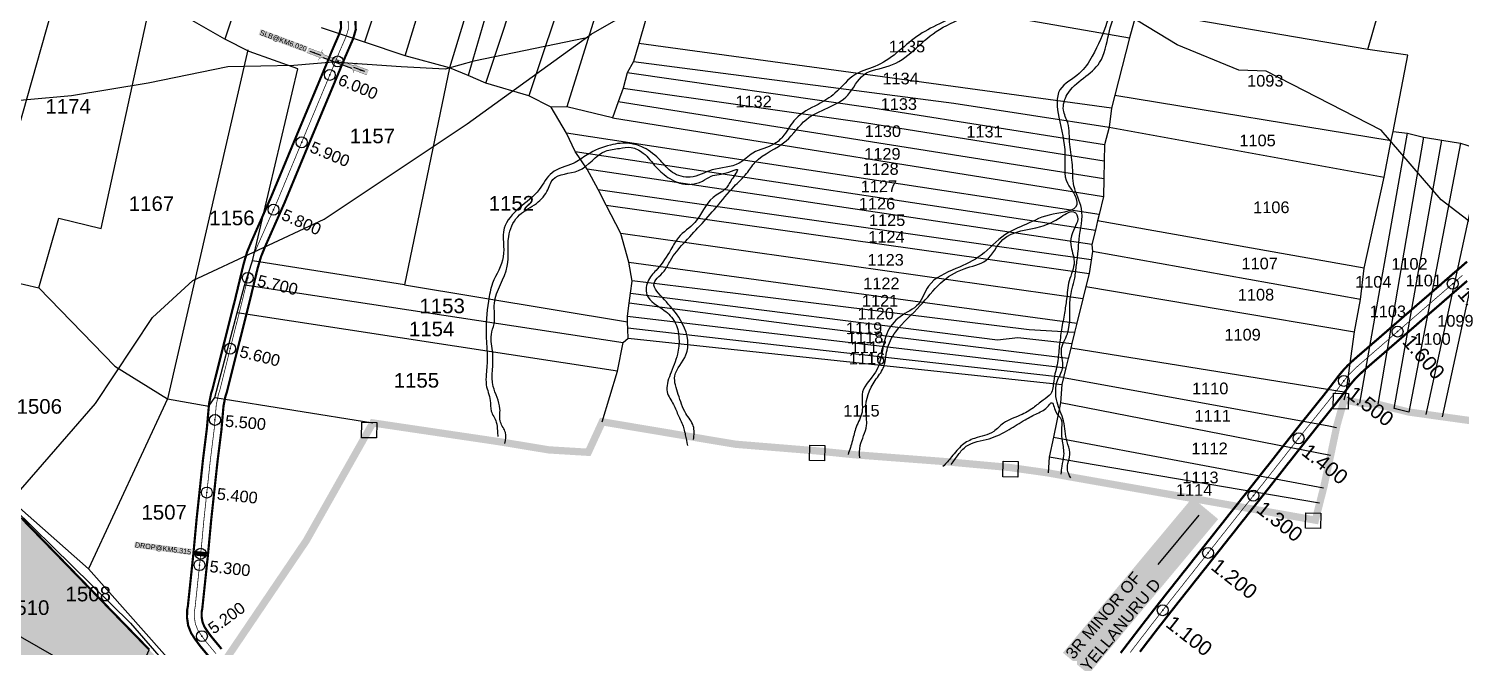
# Model space of a CAD drawing. Header units: inches. Extents: x 182366 to 215308, y 1619047 to 1632624.
# Drawn here: x 187374 to 189335, y 1623660 to 1624507 of the extents above; entities that cross this region are included whole.
import ezdxf
from ezdxf.enums import TextEntityAlignment as Align

# ---------------------------------------------------------------- set-up
doc = ezdxf.new("R2010")
doc.units = ezdxf.units.IN
doc.header["$MEASUREMENT"] = 0
doc.header["$PDMODE"] = 32
doc.header["$PDSIZE"] = 15
doc.linetypes.add('ACAD_ISO02W100', pattern=[15, 12, -3])
doc.linetypes.add('HIDDEN2', pattern=[0.1875, 0.125, -0.0625])
for name, color, linetype in [('CANAL1', 7, 'Continuous'), ('CHANAGE', 1, 'Continuous'), ('CS', 134, 'Continuous'), ('CSMark', 72, 'Continuous'), ('PAPER SIZE', 5, 'Continuous'), ('PLOT NO', 7, 'Continuous'), ('PLOTS', 7, 'Continuous'), ('PLOTS NO', 7, 'Continuous'), ('POINT', 2, 'Continuous'), ('ROAD', 1, 'Continuous'), ('STREAM', 4, 'Continuous'), ('STRUCTURE', 5, 'Continuous'), ('VILLAGE BOUNDARY', 5, 'Continuous'), ('VILLAGE BOUNDRY STONES', 1, 'Continuous'), ('WUA2', 3, 'Continuous')]:
    doc.layers.add(name, color=color, linetype=linetype)
doc.styles.add('FONT1', font='Arial')
doc.styles.get("Standard").update_dxf_attribs({"font": 'arial.ttf'})
doc.dimstyles.get("Standard").update_dxf_attribs({"dimtxt": 0.18, "dimasz": 0.18, "dimexe": 0.18, "dimexo": 0.0625, "dimgap": 0.09, "dimtad": 0, "dimtih": 1, "dimtoh": 1, "dimdec": 4, "dimzin": 0, "dimdsep": 46, "dimtxsty": 'Standard', "dimcen": 0.09, "dimadec": 0, "dimazin": 0, "dimtfac": 1, "dimtdec": 4, "dimtofl": 0, "dimtmove": 0, "dimatfit": 3, "dimfxl": 1, "dimtolj": 1, "dimtzin": 0, "dimarcsym": 0})

# ---------------------------------------------------------------- blocks, each defined once
blk = doc.blocks.new('DROP')
h = blk.add_hatch()
h.set_pattern_fill('ANSI31', color=1, scale=10, angle=45)
h.set_pattern_definition([(90, (-324.4107, -25.7687), (-1.25, 0), [])])
h.paths.add_polyline_path([(-9.9, -4.3), (-13.8, 4.1), (13.8, 4.1), (10.2, -4.3)])
at = {"layer": 'STRUCTURE', "color": 5, "const_width": 0.49}
blk.add_lwpolyline([(-9.9, -4.3), (-13.8, 4.1), (13.8, 4.1), (10.2, -4.3), (-9.9, -4.3)], dxfattribs=at)
at = {"layer": 'STRUCTURE', "color": 5}
blk.add_circle((0, 0), 1.33, dxfattribs=at)
blk = doc.blocks.new('SLB')
at = {"layer": 'STRUCTURE'}
h = blk.add_hatch(dxfattribs=at)
h.set_pattern_fill('DOTS', color=6, scale=20, angle=320.3722, style=0)
h.set_pattern_definition([(320.372247934, (-159.4327, -72.9564), (1.2786241598, 0.5641323054), [0, -1.25])])
h.paths.add_polyline_path([(769699.5, 1706871.1), (769699.5, 1706861.1), (769729.1, 1706861.1), (769732.1, 1706863.1), (769792.1, 1706863.1), (769795.1, 1706861.1), (769824.7, 1706861.1), (769824.7, 1706871.1), (769795.1, 1706871.1), (769792.1, 1706869.1), (769732.1, 1706869.1), (769729.1, 1706871.1)])
at = {"layer": 'STRUCTURE', "color": 6, "linetype": 'ACAD_ISO02W100', "ltscale": 0.5, "const_width": 0.5}
for points in [[(769699.5, 1706871.1), (769729.1, 1706871.1)], [(769795.1, 1706871.1), (769824.7, 1706871.1)], [(769699.5, 1706861.1), (769729.1, 1706861.1)], [(769795.1, 1706861.1), (769824.7, 1706861.1)]]:
    blk.add_lwpolyline(points, dxfattribs=at)
at = {"layer": 'STRUCTURE', "color": 6, "const_width": 0.628}
for points in [[(769726.1, 1706877.1), (769726.1, 1706873.1), (769732.1, 1706869.1), (769792.1, 1706869.1), (769798.1, 1706873.1), (769798.1, 1706877.1)], [(769726.1, 1706855.1), (769726.1, 1706859.1), (769732.1, 1706863.1), (769792.1, 1706863.1), (769798.1, 1706859.1), (769798.1, 1706855.1)]]:
    blk.add_lwpolyline(points, dxfattribs=at)
at = {"layer": 'STRUCTURE', "color": 6}
blk.add_lwpolyline([(769732.1, 1706863.1), (769792.1, 1706863.1)], dxfattribs=at)
blk.add_lwpolyline([(769732.1, 1706863.1), (769792.1, 1706863.1)], dxfattribs=at)
at = {"layer": 'STRUCTURE', "color": 0}
blk.add_circle((769762.1, 1706866.1), 1.24, dxfattribs=at)
for points in [[(769703.8, 1706866), (769726.7, 1706866)], [(769818.6, 1706865.8), (769795.7, 1706865.8)]]:
    blk.add_leader(points, dimstyle='Standard', override={"dimasz": 10, "dimgap": 0.09, "dimtad": 0}, dxfattribs=at)

msp = doc.modelspace()

# ---------------------------------------------------------------- hatches: boundary and pattern name
at = {"layer": 'PLOTS NO', "true_color": 0xc7c8ca}
h = msp.add_hatch(color=9, dxfattribs=at)
h.dxf.hatch_style = 1
h.paths.add_polyline_path([(186490.5, 1624026.9), (186432.6, 1623801.4), (186263.1, 1623846.7), (186268.7, 1623921.7), (186237.1, 1624092.5), (186241.5, 1624136.3), (186246.3, 1624173.8), (186213.2, 1624178.6), (186090.9, 1624233.8), (186083.5, 1624202.6), (186143.8, 1624099.8), (186182, 1623817.1), (186063.6, 1623820.8), (186058, 1623910.2), (186015.9, 1623909.1), (185995.5, 1624053.2), (186006.3, 1624127.2), (186047.9, 1624117.4), (186037.2, 1624248.8), (186060.9, 1624254.9), (185968.1, 1624441.9), (185937.2, 1624522.5), (185833.6, 1624792.3), (186036.9, 1624780.2), (186064.6, 1624773.4), (186077.3, 1624720.9), (186098.4, 1624610.7), (186093.3, 1624565.4), (186122, 1624506.9), (186149.8, 1624442.6), (186282.3, 1624423.5), (186279.1, 1624405.7), (186279.5, 1624401.5), (186281.4, 1624381.8), (186282.7, 1624368.7), (186272, 1624334.1), (186269.7, 1624326.6), (186264.2, 1624308.8), (186259, 1624300.5), (186256.4, 1624277.3), (186248.8, 1624244.3), (186248.1, 1624237), (186245.3, 1624208.9), (186246.3, 1624173.8), (186241.5, 1624136.3), (186490.5, 1624026.9), (186499.1, 1624050.3), (186506.2, 1624081.6), (186511.4, 1624104.3), (186518, 1624121.9), (186523.5, 1624136.3), (186528.5, 1624142.8), (186532.1, 1624151.7), (186539, 1624168.9), (186559.7, 1624242.3), (186568.5, 1624282.5), (186579.7, 1624302.9), (186701.3, 1624261.1), (186809.2, 1624220.7), (186810.2, 1624184.3), (186811.4, 1624185.1), (186828.1, 1624168), (186848.9, 1624146.7), (186871.7, 1624135.1), (186887.6, 1624128.3), (186907.3, 1624117.4), (186919.8, 1624110.4), (186946.7, 1624095.4), (187012, 1624059.1), (187038.5, 1624044.4), (187247.8, 1623907.8), (187276.9, 1623891.8), (187365.4, 1623835.4), (187539.1, 1623656.5), (187581.2, 1623611.9), (187610.1, 1623593.2), (187746.1, 1623467.9), (187676.6, 1623351.7), (187620.2, 1623251.8), (187502.1, 1623385.6), (187460.6, 1623423.7), (187459.3, 1623424.2), (187458.9, 1623422.9), (187431.7, 1623369.8), (187406, 1623389.5), (187374.1, 1623414.8), (187227.5, 1623531.1), (187106.5, 1623609.7), (186979.8, 1623688.9), (186899.3, 1623739.8), (186774.4, 1623809.9), (186765, 1623813.4), (186790.1, 1623898.1), (186780.6, 1623909.4), (186747.3, 1623921.3)])

# ---------------------------------------------------------------- linework, layer by layer
at = {"layer": 'CANAL1', "color": 200, "const_width": 3}
for points in [[(187622.8, 1623644.6), (187608.7, 1623661.5), (187602.6, 1623669.8), (187596.5, 1623679), (187592.4, 1623689.3), (187590.8, 1623700.2), (187590.9, 1623710.5), (187591.9, 1623715.8), (187599.6, 1623789.1), (187603.9, 1623835.6), (187612.6, 1623916.6), (187617.9, 1623959), (187620.9, 1623993.1), (187623.9, 1624008.1), (187626, 1624014.5), (187641.9, 1624078.1), (187657, 1624138), (187668.1, 1624184.3), (187673, 1624201.1), (187678.7, 1624215), (187705.7, 1624276.1), (187737.4, 1624352.6), (187785.5, 1624467.7), (187788.5, 1624475.2), (187799.2, 1624499.9), (187801.6, 1624508), (187800.4, 1624536.1)], [(187638.1, 1623657.4), (187624.4, 1623673.9), (187619, 1623681.2), (187614.4, 1623688.2), (187611.9, 1623694.5), (187610.8, 1623701.5), (187610.9, 1623708.6), (187611.7, 1623713), (187619.5, 1623787.1), (187623.8, 1623833.6), (187632.5, 1623914.3), (187637.8, 1623956.9), (187640.7, 1623990.2), (187643.2, 1624002.9), (187645.2, 1624008.9), (187661.3, 1624073.2), (187676.4, 1624133.2), (187687.5, 1624179.2), (187692, 1624194.5), (187697.1, 1624207.2), (187724.1, 1624268.2), (187755.8, 1624344.9), (187803.9, 1624460.1), (187806.9, 1624467.4), (187818.1, 1624493.1), (187821.7, 1624505.6), (187820.4, 1624537.3)]]:
    msp.add_lwpolyline(points, dxfattribs=at)
at = {"layer": 'CANAL1', "color": 1, "linetype": 'HIDDEN2', "ltscale": 30, "const_width": 1}
for points in [[(187630.4, 1623651), (187616.6, 1623667.7), (187610.8, 1623675.5), (187605.4, 1623683.6), (187602.2, 1623691.9), (187600.8, 1623700.8), (187600.9, 1623709.5), (187601.8, 1623714.4), (187609.6, 1623788.1), (187613.9, 1623834.6), (187622.6, 1623915.5), (187627.9, 1623957.9), (187630.8, 1623991.6), (187633.6, 1624005.5), (187635.6, 1624011.7), (187651.6, 1624075.6), (187666.7, 1624135.6), (187677.8, 1624181.7), (187682.5, 1624197.8), (187687.9, 1624211.1), (187714.9, 1624272.1), (187746.6, 1624348.7), (187794.7, 1624463.9), (187797.7, 1624471.3), (187808.6, 1624496.5), (187811.7, 1624506.8), (187810.4, 1624536.7)], [(188881.7, 1623652.8), (188886.9, 1623659.7), (188892.2, 1623666.6), (188897.4, 1623673.4), (188902.7, 1623680.2), (188907.9, 1623687.1), (188913.2, 1623693.9), (188918.5, 1623700.7), (188923.8, 1623707.5), (188929.1, 1623714.3), (188933.6, 1623720.1), (188939.8, 1623727.9), (188945.1, 1623734.7), (188950.5, 1623741.4), (188955.8, 1623748.2), (188961.2, 1623755), (188966.5, 1623761.7), (188971.9, 1623768.5), (188977.2, 1623775.3), (188980.2, 1623778.9), (188988, 1623788.8), (188993.3, 1623795.6), (188998.7, 1623802.3), (189004, 1623809.1), (189009.4, 1623815.9), (189014.7, 1623822.6), (189020.1, 1623829.4), (189026.7, 1623837.8), (189030.8, 1623842.9), (189036.1, 1623849.7), (189041.5, 1623856.5), (189046.8, 1623863.2), (189052.2, 1623870), (189057.5, 1623876.8), (189062.9, 1623883.5), (189068.2, 1623890.3), (189073.2, 1623896.6), (189078.9, 1623903.9), (189084.2, 1623910.6), (189089.6, 1623917.4), (189094.9, 1623924.2), (189100.2, 1623931), (189105.6, 1623937.8), (189110.9, 1623944.6), (189116.3, 1623951.3), (189121.6, 1623958.1), (189127, 1623964.8), (189132.4, 1623971.6), (189135.2, 1623975), (189143.2, 1623985), (189148.6, 1623991.7), (189154, 1623998.5), (189159.3, 1624005.2), (189166.2, 1624014.2), (189169.8, 1624019), (189175, 1624025.9), (189181.7, 1624033.9), (189186.5, 1624038.8), (189192.8, 1624044.7), (189199.9, 1624050.9), (189205.8, 1624056), (189212.3, 1624061.7), (189218.8, 1624067.3), (189225.3, 1624073), (189231.8, 1624078.6), (189238.4, 1624084.3), (189244.9, 1624089.9), (189251.4, 1624095.6), (189256.6, 1624100.1), (189264.4, 1624106.9), (189271, 1624112.6), (189277.5, 1624118.2), (189284, 1624123.9), (189290.5, 1624129.5), (189297, 1624135.2), (189303.5, 1624140.8), (189313.2, 1624149.2), (189316.6, 1624152.1), (189323.1, 1624157.8), (189329.6, 1624163.4), (189336.1, 1624169.1)]]:
    msp.add_lwpolyline(points, dxfattribs=at)
at = {"layer": 'CANAL1', "color": 6, "linetype": 'ByBlock', "ltscale": 2, "const_width": 3}
for points in [[(188868.5, 1623652), (188873.7, 1623658.9), (188879, 1623665.8), (188884.2, 1623672.6), (188889.5, 1623679.5), (188894.7, 1623686.3), (188900, 1623693.2), (188905.3, 1623700), (188910.6, 1623706.9), (188915.9, 1623713.7), (188921.2, 1623720.5), (188925.8, 1623726.3), (188931.9, 1623734.1), (188937.3, 1623740.9), (188942.6, 1623747.6), (188948, 1623754.4), (188953.3, 1623761.2), (188958.7, 1623767.9), (188964.1, 1623774.7), (188969.4, 1623781.5), (188972.3, 1623785.1), (188980.1, 1623795), (188985.5, 1623801.8), (188990.8, 1623808.5), (188996.2, 1623815.3), (189001.5, 1623822.1), (189006.9, 1623828.8), (189012.2, 1623835.6), (189018.8, 1623844), (189022.9, 1623849.1), (189028.3, 1623855.9), (189033.6, 1623862.7), (189039, 1623869.4), (189044.3, 1623876.2), (189049.7, 1623883), (189055, 1623889.7), (189060.4, 1623896.5), (189065.3, 1623902.8), (189071.1, 1623910), (189076.4, 1623916.8), (189081.7, 1623923.6), (189087, 1623930.4), (189092.4, 1623937.2), (189097.7, 1623944), (189103.1, 1623950.8), (189108.4, 1623957.5), (189113.8, 1623964.3), (189119.2, 1623971.1), (189124.6, 1623977.8), (189127.4, 1623981.3), (189135.4, 1623991.3), (189140.8, 1623998), (189146.2, 1624004.7), (189151.4, 1624011.4), (189158.2, 1624020.3), (189161.8, 1624025), (189167.2, 1624032.1), (189174.3, 1624040.6), (189179.4, 1624045.9), (189186, 1624052.1), (189193.3, 1624058.5), (189199.2, 1624063.6), (189205.7, 1624069.2), (189212.2, 1624074.9), (189218.8, 1624080.5), (189225.3, 1624086.2), (189231.8, 1624091.8), (189238.3, 1624097.5), (189244.8, 1624103.1), (189250, 1624107.6), (189257.9, 1624114.5), (189264.4, 1624120.1), (189270.9, 1624125.8), (189277.4, 1624131.4), (189284, 1624137.1), (189290.5, 1624142.7), (189297, 1624148.4), (189306.7, 1624156.8), (189310, 1624159.7), (189316.5, 1624165.3), (189323, 1624171), (189329.6, 1624176.6), (189336.1, 1624182.3), (189342.6, 1624188)], [(188894.9, 1623653.6), (188900.1, 1623660.5), (188905.3, 1623667.3), (188910.6, 1623674.1), (188915.8, 1623681), (188921.1, 1623687.8), (188926.4, 1623694.6), (188931.7, 1623701.4), (188937, 1623708.2), (188941.5, 1623713.9), (188947.6, 1623721.7), (188953, 1623728.5), (188958.3, 1623735.2), (188963.7, 1623742), (188969, 1623748.8), (188974.4, 1623755.5), (188979.7, 1623762.3), (188985.1, 1623769), (188988, 1623772.7), (188995.8, 1623782.6), (189001.2, 1623789.4), (189006.5, 1623796.1), (189011.9, 1623802.9), (189017.2, 1623809.7), (189022.6, 1623816.4), (189027.9, 1623823.2), (189034.5, 1623831.6), (189038.6, 1623836.7), (189044, 1623843.5), (189049.3, 1623850.3), (189054.7, 1623857), (189060, 1623863.8), (189065.4, 1623870.6), (189070.7, 1623877.3), (189076.1, 1623884.1), (189081, 1623890.4), (189086.8, 1623897.7), (189092.1, 1623904.5), (189097.4, 1623911.3), (189102.8, 1623918), (189108.1, 1623924.8), (189113.4, 1623931.6), (189118.8, 1623938.4), (189124.1, 1623945.1), (189129.5, 1623951.8), (189134.8, 1623958.6), (189140.2, 1623965.3), (189143, 1623968.8), (189151, 1623978.7), (189156.4, 1623985.5), (189161.9, 1623992.3), (189167.2, 1623999.1), (189174.2, 1624008.2), (189177.8, 1624013), (189182.8, 1624019.6), (189189.2, 1624027.2), (189193.5, 1624031.6), (189199.5, 1624037.2), (189206.5, 1624043.4), (189212.3, 1624048.5), (189218.8, 1624054.1), (189225.3, 1624059.7), (189231.9, 1624065.4), (189238.4, 1624071.1), (189244.9, 1624076.7), (189251.4, 1624082.4), (189257.9, 1624088), (189263.1, 1624092.5), (189271, 1624099.3), (189277.5, 1624105), (189284, 1624110.7), (189290.5, 1624116.3), (189297.1, 1624122), (189303.6, 1624127.6), (189310.1, 1624133.3), (189319.8, 1624141.7), (189323.1, 1624144.6), (189329.6, 1624150.2), (189336.2, 1624155.9), (189342.7, 1624161.5)]]:
    msp.add_lwpolyline(points, dxfattribs=at)
at = {"layer": 'CS', "color": 3}
for p in [(187786.2, 1624443.6), (187747.7, 1624351.3), (187709.1, 1624259), (187673.9, 1624165.7), (187649.8, 1624068.7), (187629, 1623971.1), (187617.9, 1623871.7), (187607.9, 1623772.2), (187611.1, 1623675)]:
    msp.add_point(p, dxfattribs=at)
at = {"layer": 'CSMark'}
for p in [(189322.9, 1624157.6), (189247.4, 1624092.1), (189173.9, 1624024.5), (189112, 1623945.9), (189050.1, 1623867.4), (188988.1, 1623789), (188926.1, 1623710.5)]:
    msp.add_point(p, dxfattribs=at)
at = {"layer": 'PLOTS'}
for points in [[(188239.1, 1625080.1), (188163.9, 1624730.8), (188058.6, 1624415)], [(187937.2, 1624800), (187833.5, 1624488.4)], [(187889.2, 1624469.6), (187986.8, 1624790)], [(188046.1, 1624769.5), (187949.8, 1624453.5)], [(188068.2, 1624761), (187975.4, 1624442.8)], [(187999.9, 1624432.5), (188105.2, 1624749.9)], [(188211, 1624722.3), (188110.7, 1624399.8)], [(188271.4, 1624705.2), (188264.6, 1624685.8), (188256.1, 1624661.8), (188254, 1624638.1), (188243.7, 1624613.2), (188237.9, 1624586.8), (188208.9, 1624486.7), (188201.7, 1624461.9), (188193, 1624446.6), (188187.6, 1624425.3), (188180.9, 1624406.5), (188172.9, 1624384.6), (188110.7, 1624399.8), (188089, 1624399.2)], [(188919.4, 1624678.5), (188891, 1624532.3), (188880.7, 1624494.3)], [(187353.5, 1624346.2), (187436.9, 1624641.7)], [(189206.7, 1624478.6), (189248.7, 1624624.3)], [(187388, 1624151.9), (187415.2, 1624247.6), (187473.5, 1624233.1), (187538.5, 1624532.2), (187539.5, 1624543.2)], [(187658.4, 1624540.3), (187642.7, 1624492.7), (187585.1, 1624525.5)], [(188860.5, 1624415.9), (189238.6, 1624353.8), (189241.4, 1624365.9), (189261.4, 1624470.4), (189206.7, 1624478.6), (188891, 1624532.3)], [(188159, 1623968.5), (188179.9, 1624038.1), (188187.5, 1624077.1), (188194.3, 1624083), (188193.9, 1624094.8), (188193.6, 1624105.3), (188193.4, 1624113.2), (188195.8, 1624131.1), (188197.6, 1624144.6), (188199.9, 1624161.2), (188195.3, 1624187.3), (188184.4, 1624226.3), (188164.6, 1624265), (188153.5, 1624286.8), (188138.6, 1624314.7), (188121.8, 1624338.5), (188110.3, 1624363.6), (188089, 1624399.2), (188058.6, 1624415), (187999.9, 1624432.5), (187975.4, 1624442.8), (187949.8, 1624453.5), (187889.2, 1624469.6), (187833.5, 1624488.4), (187774.7, 1624508.2)], [(188715.3, 1624523.2), (188880.7, 1624494.3), (188860.5, 1624415.9), (188856, 1624398), (188852.8, 1624372), (188846.5, 1624348), (188846.1, 1624325.9), (188845.6, 1624301.1), (188845.1, 1624276.9), (188839.1, 1624252.3), (188836.9, 1624243.6), (188833.9, 1624231.2), (188829, 1624211.2), (188829.8, 1624201.6), (188825.3, 1624171.6), (188821, 1624154), (188816.8, 1624137.1), (188808.6, 1624103.7), (188805.5, 1624090.7), (188801.8, 1624075.7), (188800.2, 1624069.3), (188796.8, 1624055.4), (188793.6, 1624042.4), (188790.4, 1624029.1), (188790.4, 1624029.1), (188790.4, 1624029.1), (188788.1, 1624019.8), (188786.2, 1623994.5), (188776.4, 1623947.4), (188770.7, 1623920), (188769.4, 1623898.5)], [(187628.9, 1624001.8), (187659.6, 1624117.6), (187669.6, 1624155), (187680.3, 1624188.9), (187742.6, 1624452), (187675.6, 1624475.8), (187642.7, 1624492.7)], [(188856, 1624398), (188208.9, 1624486.7)], [(187674.1, 1624477.8), (187563.9, 1624000.2), (187455.9, 1623767.1)], [(187949.8, 1624453.5), (187888.5, 1624156.2), (187680.3, 1624188.9)], [(188846.5, 1624348), (188529.2, 1624398), (188193, 1624446.6)], [(188201.7, 1624461.9), (188640, 1624404.9), (188852.8, 1624372)], [(188845.6, 1624301.1), (188180.9, 1624406.5)], [(188187.6, 1624425.3), (188520.8, 1624378.1), (188846.1, 1624325.9)], [(188172.9, 1624384.6), (188845.1, 1624276.9)], [(188852.8, 1624372), (189229, 1624303.5)], [(188839.1, 1624252.3), (188110.3, 1624363.6)], [(189174.3, 1623998.7), (189177.3, 1624008.6), (189188.5, 1624091.6), (189196.7, 1624136.2), (189201.8, 1624179.1), (189229, 1624303.5), (189238.6, 1624353.8)], [(189195.9, 1623994.1), (189261.2, 1624363.9)], [(189282.9, 1624358.5), (189220.3, 1623992.5)], [(189241.4, 1624365.9), (189261.2, 1624363.9), (189282.9, 1624358.5), (189307.9, 1624354.4), (189333.4, 1624350.1), (189368.1, 1624339.3), (189411.1, 1624331.2), (189457, 1624320.9), (189485.4, 1624314.5), (189530.9, 1624304.4)], [(189262.9, 1623981.9), (189242.7, 1623986.9), (189307.9, 1624354.4)], [(189333.4, 1624350.1), (189262.9, 1623981.9)], [(188121.8, 1624338.5), (188833.9, 1624231.2)], [(189286.7, 1623978.6), (189364.4, 1624337.6)], [(189386.9, 1624337.1), (189308.5, 1623975.5)], [(188829, 1624211.2), (188138.6, 1624314.7)], [(188153.5, 1624286.8), (188828.2, 1624190.8)], [(188164.6, 1624265), (188825.3, 1624171.6)], [(189201.8, 1624179.1), (188836.9, 1624243.6)], [(188816.8, 1624137.1), (188184.4, 1624226.3)], [(189196.7, 1624136.2), (188829.8, 1624201.6)], [(187153.3, 1623668.7), (187126.6, 1623687), (187247.8, 1623907.8), (187243.4, 1623927.7), (187301.2, 1624083.5), (187275.4, 1624105.2), (187262.2, 1624116.2), (187238.3, 1624143.8), (187257.2, 1624182.1), (187272.4, 1624178.6), (187309.1, 1624170.1), (187388, 1624151.9), (187491.8, 1624044.8), (187563.9, 1624000.2), (187620.6, 1623989.8), (187628.9, 1624001.8), (187845, 1623967)], [(188195.3, 1624187.3), (188808.6, 1624103.7)], [(187669.9, 1624156), (188187.5, 1624077.1)], [(187888.5, 1624156.2), (188193.6, 1624105.3)], [(188805.5, 1624090.7), (188743.4, 1624094.5), (188311.7, 1624148), (188199.8, 1624161.8)], [(188821, 1624154), (189188.5, 1624091.6)], [(188197.6, 1624144.6), (188700, 1624080.8), (188727.6, 1624083.9), (188801.8, 1624075.7)], [(188179.9, 1624038.1), (187659.6, 1624117.6)], [(188193.4, 1624113.2), (188793.6, 1624042.4)], [(188796.8, 1624055.4), (188425.1, 1624101.1), (188195.8, 1624131.1)], [(188790.4, 1624029.1), (188461.2, 1624066.3), (188193.9, 1624096.6)], [(188194.3, 1624083), (188788.1, 1624019.8)], [(189177.3, 1624008.6), (188800.2, 1624069.3)], [(188790.4, 1624029.1), (189153.5, 1623962.8), (189163.7, 1623960.9)], [(189155.8, 1623922.6), (188786.2, 1623994.5)], [(188776.4, 1623947.4), (189146.2, 1623878)], [(189140.8, 1623857), (188770.7, 1623920)], [(187249.8, 1623096.8), (187254.7, 1623108.6), (187267.1, 1623126.4), (187311.7, 1623173), (187311.5, 1623190.8), (187354.1, 1623212), (187368.1, 1623250.4), (187406.8, 1623321.2), (187458.9, 1623422.9), (187509.7, 1623589.6), (187539.1, 1623656.5), (187365.4, 1623835.4), (187276.9, 1623891.8)], [(187610.1, 1623593.2), (187455.9, 1623767.1), (187361.5, 1623850.9)], [(187509.7, 1623589.6), (187221.7, 1623754.9)]]:
    msp.add_lwpolyline(points, dxfattribs=at)
at = {"layer": 'POINT'}
for p in [(187797, 1624462, 67), (187609.5, 1623787.8, 66)]:
    msp.add_point(p, dxfattribs=at)
at = {"layer": 'ROAD'}
for points in [[(189490.1, 1624132.4), (189306.9, 1624272.5), (189224.9, 1624368), (189067.8, 1624448.6), (189030.4, 1624450.3), (188945.7, 1624484.8), (188785.5, 1624582.4), (188761.6, 1624632), (188663.4, 1624704.7), (188644.9, 1624738.9), (188636.7, 1624806.3), (188646.1, 1624951.6), (188666.6, 1625194.7), (188666.8, 1625468), (188688.4, 1625536.4), (188707.9, 1625576.5), (188744.6, 1625764.5), (188806.4, 1625933.8), (188860.2, 1626028.4), (188863, 1626086.7), (188872.8, 1626126.8), (188885.4, 1626137.3), (188902.8, 1626152.2), (188946, 1626325.6)], [(186640.5, 1623127.9), (186866.3, 1623323.3), (186922, 1623403.7), (187037.7, 1623540.1), (187094.7, 1623570.2), (187203.9, 1623708.3), (187253.4, 1623797.7), (187362.9, 1623875.5), (187465.5, 1623993.6), (187543.4, 1624111.4), (187598.8, 1624162), (187778.6, 1624246.1), (187974.1, 1624376.8), (188143.7, 1624499.5), (188237.6, 1624553.6), (188299.8, 1624611.7), (188373.7, 1624667.6), (188517, 1624749), (188588.6, 1624792.9)], [(188135.8, 1624494), (187983.4, 1624462.4), (187944.2, 1624451.6), (187883.7, 1624454.5), (187790.9, 1624461.2), (187737, 1624456.3), (187646.5, 1624454.7), (187537.7, 1624432.1), (187432.9, 1624415), (187311.1, 1624404.2)], [(187353.9, 1623849.7), (187513.6, 1623692.6), (187597.1, 1623596.4)]]:
    msp.add_lwpolyline(points, dxfattribs=at)
at = {"layer": 'STREAM'}
for points in [[(189294, 1624846.4), (189260.9, 1624841.8), (189229.3, 1624840.5), (189201.1, 1624829.4), (189187.9, 1624816.1), (189158.1, 1624807.1), (189125.8, 1624792.9), (189075.1, 1624775.1), (189039.9, 1624762.3), (189004.5, 1624745.5), (188958.8, 1624730.9), (188947.2, 1624711.9), (188916.7, 1624696.8), (188889.1, 1624671.9), (188861.1, 1624654.7), (188823.8, 1624633.6), (188793.9, 1624604.3), (188762, 1624582.5), (188743.8, 1624572.1), (188712.9, 1624564.4), (188658.9, 1624535.5), (188624.4, 1624515.5), (188593, 1624498.6), (188536, 1624456.8), (188506.1, 1624444.6), (188477.5, 1624418.6), (188454.3, 1624403.2), (188423.4, 1624383.2), (188407.7, 1624361), (188394.8, 1624349.2), (188365.2, 1624336.6), (188346.4, 1624322.7), (188309.4, 1624313.4), (188279.5, 1624303.5), (188255.2, 1624310.1), (188238.8, 1624326.2), (188215.7, 1624343.9), (188196.3, 1624349.8), (188170.4, 1624347.6), (188138.6, 1624334.3), (188119.2, 1624322.4), (188090.3, 1624309.7), (188072.8, 1624286.8), (188045.5, 1624261.2), (188024.9, 1624233.5), (188023.6, 1624194.5), (188009, 1624158.3), (188003.2, 1624133.7), (188000.2, 1624086.1), (188001.6, 1624057.1), (188000.3, 1624034), (188000.3, 1624019.3), (188005.7, 1623997.7), (188007.1, 1623983.2), (188014, 1623968.1), (188015.5, 1623956.1), (188016.1, 1623948.3)], [(188800.1, 1623891.6), (188795.7, 1623902.7), (188799, 1623926.3), (188795.1, 1623941.1), (188790.2, 1623969.8), (188781.4, 1623995.3), (188782.6, 1624026.3), (188789.4, 1624043.9), (188787.3, 1624066.5), (188795.6, 1624089.1), (188799.4, 1624136.7), (188805.6, 1624165.3), (188808, 1624183.3), (188810.3, 1624201.6), (188811.5, 1624218.2), (188814.9, 1624260.7), (188804.5, 1624291.5), (188802.5, 1624320.3), (188798.8, 1624348.3), (188796, 1624377.9), (188790.2, 1624395.5), (188795.4, 1624416.8), (188839.7, 1624460.4), (188852.1, 1624499.6), (188862, 1624532.6), (188879.8, 1624588.6), (188888.4, 1624621.1), (188890.8, 1624645), (188897.2, 1624666.3), (188922.6, 1624683.5), (188951.6, 1624709.2), (188999.9, 1624738.8), (189051.1, 1624759), (189088, 1624770.4), (189118.3, 1624778.8), (189150.3, 1624794.8), (189190.5, 1624805.5), (189207.5, 1624821), (189220.6, 1624826.6), (189245.5, 1624831.5), (189265.6, 1624834.5), (189283.9, 1624837.2), (189304.8, 1624836)], [(188284.1, 1623944.2), (188283.6, 1623962.8), (188273.6, 1623979.8), (188263, 1624006.1), (188258.4, 1624031.4), (188273.6, 1624060.3), (188276, 1624080.1), (188257.1, 1624120.8), (188235.7, 1624145), (188229.7, 1624155.5), (188243.6, 1624174.9), (188252.3, 1624189.6), (188270.1, 1624212.5), (188315, 1624262.2), (188339.4, 1624290.6), (188356.6, 1624308.7), (188368.4, 1624323.9), (188410.5, 1624353.1), (188438.4, 1624382.7), (188495.1, 1624416), (188517, 1624443.9), (188551.5, 1624455.8), (188615.9, 1624502.9), (188656.1, 1624524), (188683.1, 1624540), (188710.9, 1624554.3), (188737.1, 1624559.9), (188755.8, 1624570.2), (188787.8, 1624592.1), (188828.2, 1624622.7), (188862.5, 1624641.1), (188872.8, 1624650.7), (188880.5, 1624656.2), (188875.8, 1624645), (188873.5, 1624628.5), (188877.7, 1624613.6), (188866.9, 1624592.8), (188860.4, 1624565.4), (188849.7, 1624515.2), (188829.5, 1624469.4), (188811.9, 1624445.5), (188785.4, 1624423.2), (188783.8, 1624385.9), (188792.2, 1624334.8), (188795.5, 1624295.2), (188804.2, 1624281.6), (188808.3, 1624265.8), (188776.2, 1624253), (188738.7, 1624238.9), (188710.1, 1624224.7), (188677.6, 1624196.6), (188643.1, 1624178.4), (188605.6, 1624154.3), (188591.6, 1624129.8), (188566.6, 1624112.4), (188548.4, 1624089.2), (188541.7, 1624062.3), (188533, 1624036.7), (188515.3, 1624009.4), (188514.5, 1623981.6), (188506.5, 1623961.2), (188501.4, 1623942.8), (188495.4, 1623923.6)], [(188025.8, 1623939), (188026.4, 1623953.8), (188019.9, 1623967.9), (188019, 1623986.2), (188009.9, 1624017.1), (188009.2, 1624062.4), (188007.3, 1624088), (188010.9, 1624102.5), (188011.5, 1624130.9), (188029.1, 1624181.8), (188031, 1624222), (188043.3, 1624249.4), (188066.3, 1624265.8), (188083.4, 1624284.1), (188091.6, 1624300.5), (188126.3, 1624312.5), (188163.4, 1624339.2), (188182.5, 1624343), (188198.5, 1624344.3), (188215.1, 1624336.5), (188232.4, 1624317.7), (188251.6, 1624301.6), (188264.9, 1624295.5), (188296, 1624298), (188307.9, 1624304.7), (188332.1, 1624310.4), (188343.9, 1624314.1), (188336.1, 1624300.2), (188327.7, 1624287.6), (188310.7, 1624275.6), (188285.6, 1624241.5), (188263.3, 1624220.9), (188253.1, 1624204.6), (188234.3, 1624177.7), (188222.3, 1624162.7), (188220.1, 1624142.6), (188243.9, 1624121.1), (188258.3, 1624105.2), (188261.9, 1624061.1), (188252, 1624033.1), (188247.9, 1624009.5), (188256.5, 1623992.3), (188263.4, 1623976.5), (188268.1, 1623966.6), (188272.7, 1623950.9), (188275.5, 1623936.1)], [(188511.3, 1623919), (188512.1, 1623935.9), (188520.8, 1623963.4), (188519.6, 1623985.1), (188532.6, 1624025.2), (188543.6, 1624042.2), (188548.7, 1624066.8), (188560.6, 1624091.7), (188594.3, 1624127.6), (188621.9, 1624158.5), (188654.1, 1624178.1), (188684.4, 1624189.9), (188707.4, 1624218.1), (188759, 1624236), (188787.1, 1624249.2), (188805.8, 1624255.3), (188808.6, 1624251.9), (188802.4, 1624227.2), (188800.2, 1624211.3), (188804.8, 1624187.9), (188798, 1624161.5), (188794.4, 1624136), (188791.5, 1624117.5), (188787.7, 1624095.1), (188784.5, 1624072.1), (188782, 1624049.5), (188776.8, 1624024.4), (188772.8, 1624007), (188762.2, 1623998), (188749, 1623987.8), (188731.1, 1623977.5), (188708.1, 1623966.7), (188694.7, 1623955.2), (188668.6, 1623945.9), (188651.8, 1623936.8), (188637.1, 1623920.5), (188625.3, 1623907.2)], [(188636.7, 1623910.2), (188646.2, 1623923.4), (188657.1, 1623935), (188688.3, 1623945.4), (188715.9, 1623958.1), (188737.9, 1623971.4), (188754.4, 1623980.1), (188769.8, 1623990.5), (188773.5, 1623994.7), (188779.7, 1623982.2), (188786.9, 1623971.9), (188787.4, 1623956.1), (188788.5, 1623942), (188790, 1623932.4), (188790.4, 1623922.6), (188787.8, 1623907.7), (188786.8, 1623896.7)]]:
    msp.add_spline(points, degree=3, dxfattribs=at)
at = {"layer": 'VILLAGE BOUNDARY', "linetype": 'HIDDEN2', "ltscale": 140}
msp.add_lwpolyline([(189382.8, 1623965.1, 10, 10, 0), (189336, 1623971.7, 10, 10, 0), (189308.5, 1623975.5, 10, 10, 0), (189286.7, 1623978.6, 10, 10, 0), (189262.9, 1623981.9, 10, 10, 0), (189242.7, 1623986.9, 10, 10, 0), (189220.3, 1623992.5, 10, 10, 0), (189195.9, 1623994.1, 10, 10, 0), (189174.3, 1623998.7, 10, 10, 0), (189164.5, 1623963.8, 10, 10, 0), (189155.8, 1623922.6, 10, 10, 0), (189146.2, 1623878, 10, 10, 0), (189140.8, 1623857, 10, 10, 0), (189134.9, 1623833.9, 10, 10, 0), (188797.8, 1623893.4, 10, 10, 0), (188789.8, 1623894.9, 10, 10, 0), (188769.4, 1623898.5, 10, 10, 0), (188717.3, 1623905.9, 10, 10, 0), (188637.1, 1623913.2, 10, 10, 0), (188630.2, 1623913.9, 10, 10, 0), (188510.2, 1623923, 10, 10, 0), (188500.7, 1623923.8, 10, 10, 0), (188453, 1623928.7, 10, 10, 0), (188341.6, 1623937.8, 10, 10, 0), (188284.9, 1623947.3, 10, 10, 0), (188279.1, 1623948.3, 10, 10, 0), (188159, 1623968.5, 10, 10, 0), (188139.9, 1623926.8, 10, 10, 0), (188085.7, 1623930.1, 10, 10, 0), (188025.5, 1623940.1, 10, 10, 0), (188016.7, 1623941.5, 10, 10, 0), (187845, 1623967, 10, 10, 0), (187754, 1623805.8, 10, 10, 0), (187610.1, 1623593.2, 10, 10, 0)], format="xyseb", dxfattribs=at)
at = {"layer": 'VILLAGE BOUNDRY STONES'}
for points in [[(189159.7, 1624007.7), (189180.4, 1624007.3), (189180, 1623986), (189159.3, 1623986.4)], [(187829.9, 1623968.1), (187850.6, 1623967.7), (187850.2, 1623946.4), (187829.5, 1623946.8)], [(188443, 1623936.7), (188463.7, 1623936.2), (188463.2, 1623915), (188442.6, 1623915.4)], [(188707.5, 1623914.6), (188728.2, 1623914.2), (188727.7, 1623892.9), (188707.1, 1623893.3)], [(189121.8, 1623844), (189142.5, 1623843.6), (189142.1, 1623822.3), (189121.4, 1623822.7)]]:
    msp.add_lwpolyline(points, close=True, dxfattribs=at)
at = {"layer": 'WUA2', "color": 5, "const_width": 3}
msp.add_lwpolyline([(187365.4, 1623835.4), (187539.1, 1623656.5)], dxfattribs=at)
at = {"layer": 'WUA2', "color": 15, "const_width": 3}
msp.add_lwpolyline([(187365.4, 1623835.4), (187539.1, 1623656.5)], dxfattribs=at)

# ---------------------------------------------------------------- block references
at = {"xscale": 0.7000000000000001, "yscale": 0.7000000000000001, "zscale": 0.7000000000000001, "rotation": 353.8860224597191}
msp.add_blockref('DROP', (187609.5, 1623787.8, 66), dxfattribs=at)
at = {"layer": 'STRUCTURE', "color": 0, "xscale": 0.7, "yscale": 0.7, "zscale": 0.7, "rotation": 339.6220901532349}
msp.add_blockref('SLB', (-733358.6, 692058.7, 67), dxfattribs=at)

# ---------------------------------------------------------------- texts
at = {"layer": 'CHANAGE'}
for s, rotation, p in [('6.000', 337.3295, (187799.1, 1624438.2)), ('5.900', 337.3295, (187760.6, 1624345.9)), ('5.800', 336.1634, (187721.9, 1624253.4)), ('5.700', 346.4963, (187687.6, 1624162.4)), ('5.600', 345.997, (187663.4, 1624065.3)), ('5.500', 355.0653, (187643, 1623969.9)), ('5.400', 353.8743, (187631.8, 1623870.2)), ('5.300', 353.9772, (187621.8, 1623770.7)), ('5.200', 36.4834, (187622.4, 1623683.4))]:
    msp.add_text(s, height=16, rotation=rotation, dxfattribs=at).set_placement(p, align=Align.MIDDLE_LEFT)
at = {"layer": 'CSMark', "color": 1}
for s, rotation, p in [('1.700', 310.9782, (189335.9, 1624149.3)), ('1.600', 310.9412, (189260.4, 1624083.8)), ('1.500', 322.6678, (189182.7, 1624011.1)), ('1.400', 321.6431, (189120.7, 1623932.4)), ('1.300', 321.6425, (189058.8, 1623853.9)), ('1.200', 321.6582, (188996.7, 1623775.4)), ('1.100', 322.0118, (188934.8, 1623697))]:
    msp.add_text(s, height=20, rotation=rotation, dxfattribs=at).set_placement(p, align=Align.MIDDLE_LEFT)
at = {"layer": 'PLOT NO'}
for s, height, p in [('1135', 16, (188576, 1624482.4)), ('1134', 16, (188567.3, 1624438.6)), ('1093', 16, (189066.4, 1624435.5)), ('1174', 20, (187428.1, 1624400.5)), ('1132', 16, (188366.1, 1624407.1)), ('1133', 16, (188564.9, 1624403.6)), ('1157', 20, (187844.4, 1624360)), ('1130', 16, (188543, 1624366.5)), ('1131', 16, (188682.1, 1624365.9)), ('1105', 16, (189055.8, 1624353.8)), ('1129', 16, (188542.4, 1624335.4)), ('1128', 16, (188539.8, 1624314.7)), ('1127', 16, (188537.6, 1624291)), ('1167', 20, (187542.1, 1624267.3)), ('1152', 20, (188034.7, 1624267.7)), ('1126', 16, (188535, 1624267.3)), ('1106', 16, (189074.7, 1624262.3)), ('1156', 20, (187652.1, 1624247.7)), ('1125', 16, (188548.8, 1624244.7)), ('1124', 16, (188547.9, 1624221.8)), ('1123', 16, (188546.8, 1624190.3)), ('1107', 16, (189058.7, 1624185.3)), ('1102', 16, (189263.7, 1624184.8)), ('1122', 16, (188541, 1624158)), ('1104', 16, (189214.2, 1624160.2)), ('1101', 16, (189283.3, 1624162)), ('1153', 20, (187939.9, 1624127.2)), ('1121', 16, (188539.2, 1624134.3)), ('1108', 16, (189053.7, 1624142.6)), ('1120', 16, (188533.3, 1624116.7)), ('1103', 16, (189234.1, 1624119.7)), ('1099', 16, (189326.6, 1624106.8)), ('1154', 20, (187925.5, 1624095.7)), ('1119', 16, (188517.3, 1624096.7)), ('1109', 16, (189035.3, 1624087.8)), ('1118', 16, (188518.8, 1624084.1)), ('1117', 16, (188523.7, 1624070.6)), ('1100', 16, (189295.2, 1624082)), ('1116', 16, (188521.3, 1624055.1)), ('1155', 20, (187904.7, 1624025.3)), ('1110', 16, (188991, 1624014.2)), ('1506', 20, (187388.6, 1623989.6)), ('1115', 16, (188513.7, 1623983.7)), ('1111', 16, (188994.4, 1623976.8)), ('1112', 16, (188990.1, 1623932.1)), ('1113', 16, (188977.6, 1623892.3)), ('1114', 16, (188969, 1623875.2)), ('1507', 20, (187559.5, 1623844.7)), ('1508', 20, (187455.6, 1623732.7)), ('1510', 20, (187371.3, 1623714))]:
    msp.add_text(s, height=height, rotation=0.1882, dxfattribs=at).set_placement(p, align=Align.MIDDLE_CENTER)
at = {"layer": 'STRUCTURE', "color": 5, "char_height": 7, "attachment_point": 1, "bg_fill": 1, "box_fill_scale": 1.1, "bg_fill_color": 7, "bg_fill_true_color": 16777215, "bg_fill_transparency": 0}
for s, insert, width, rotation in [('SLB@KM6.020', (187692.1, 1624505.4, 67), 67.153, 339.6221), ('DROP@KM5.315', (187520.1, 1623803.7, 78), 76.998, 352.5892)]:
    msp.add_mtext(s, dxfattribs=dict(at, insert=insert, width=width, rotation=rotation))
at = {"layer": 'STRUCTURE', "color": 5, "insert": (188791.7, 1623652.5), "char_height": 16, "width": 273.397, "attachment_point": 1, "rotation": 50.1477, "style": 'FONT1', "bg_fill": 1, "box_fill_scale": 1.1, "bg_fill_color": 7, "bg_fill_true_color": 16777215, "bg_fill_transparency": 0}
msp.add_mtext('{\\C1;3R MINOR OF YELLANURU D}', dxfattribs=at)

# ---------------------------------------------------------------- leaders
at = {"layer": 'PAPER SIZE', "color": 1}
msp.add_leader([(188975.3, 1623840.9), (188919.5, 1623773.3)], dimstyle='Standard', override={"dimasz": 40, "dimgap": 0.09, "dimtad": 0, "dimtfill": 2, "dimtfillclr": 5}, dxfattribs=at)

doc.saveas('drawing.dxf')
